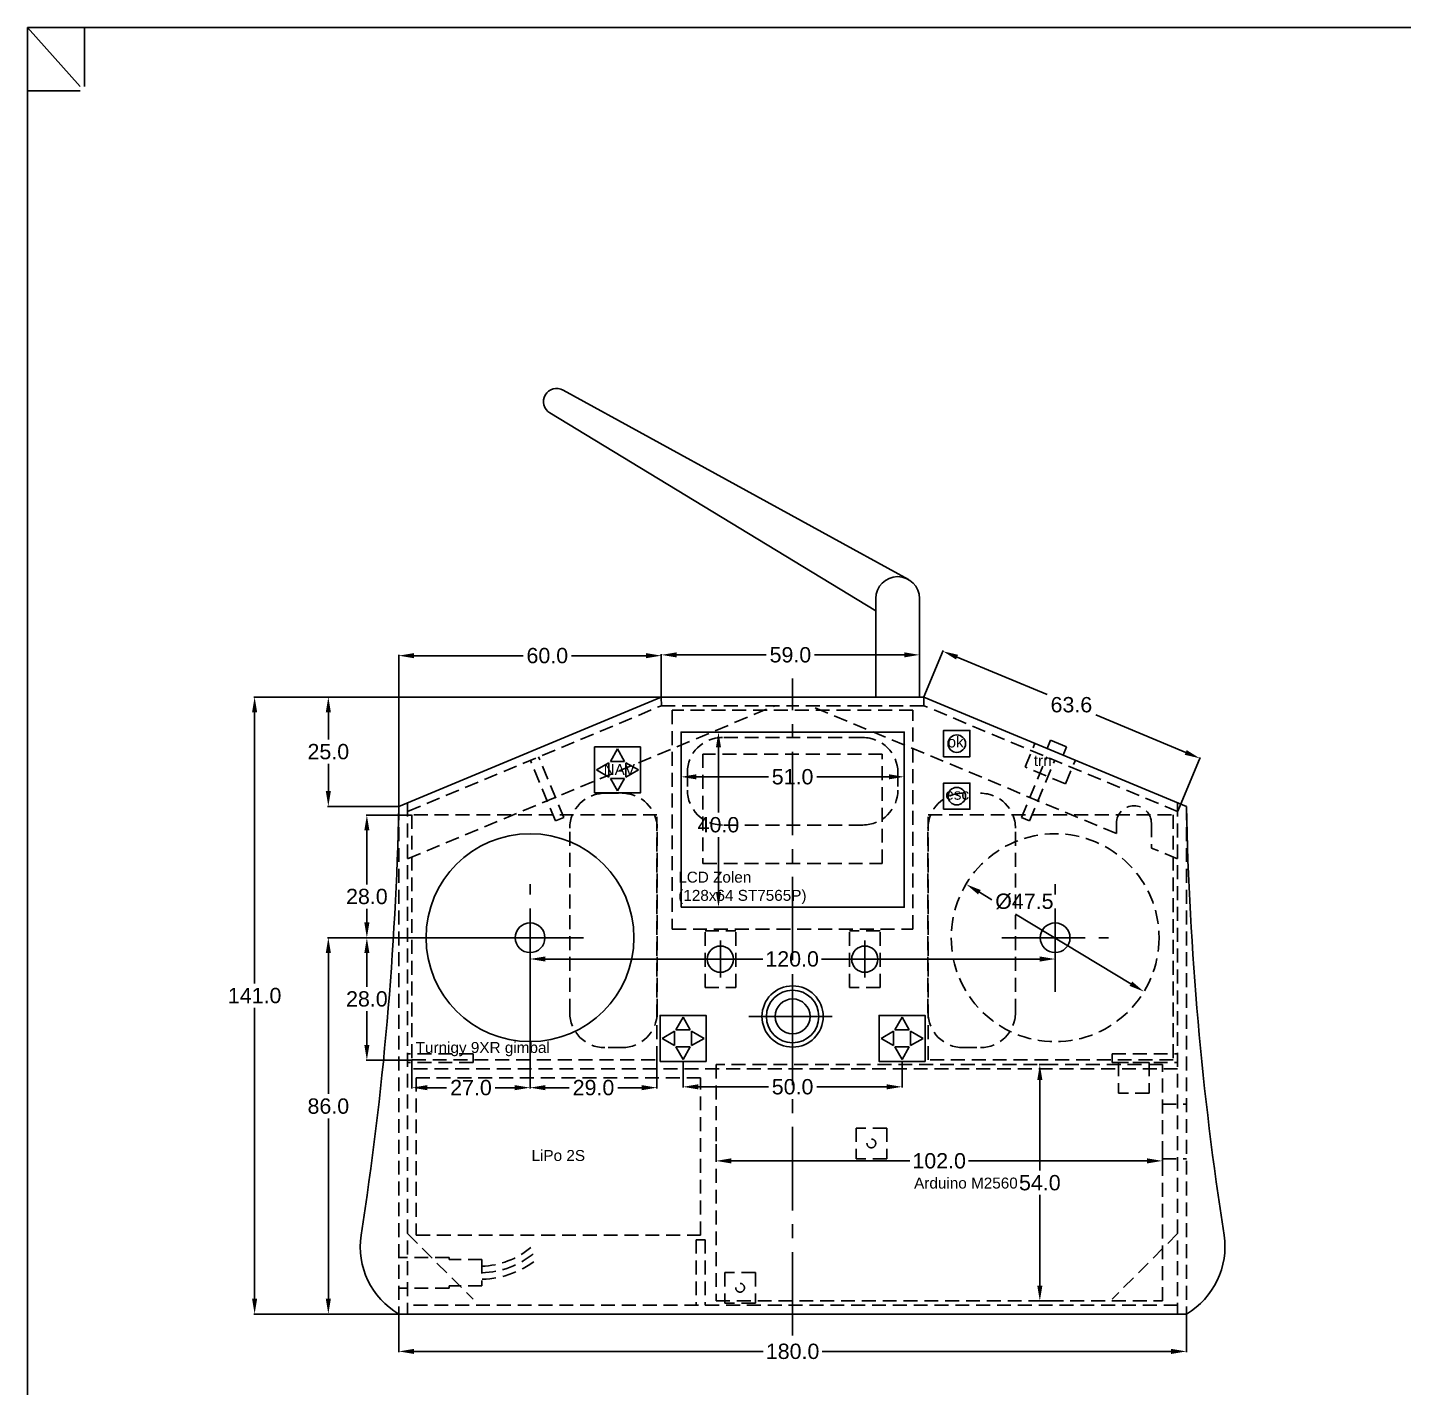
# Model space of a CAD drawing. Extents: x -53 to 1639, y -48 to 546.
# Drawn here: x -52.5 to 261.9, y 235.1 to 545.8 of the extents above; entities that cross this region are included whole.
import ezdxf

# ---------------------------------------------------------------- set-up
doc = ezdxf.new("R2010")
doc.units = 0
doc.linetypes.add('AXES2', pattern=[28.575, 19.05, -3.175, 3.175, -3.175])
doc.linetypes.add('CACHE2', pattern=[4.7625, 3.175, -1.5875])
for name, color, linetype in [('ARETES_CACHÉES', 3, 'CACHE2'), ('AXES', 1, 'AXES2'), ('COMMENTAIRES', 7, 'CONTINUOUS'), ('CONTOURS_EXTERIEURS', 7, 'CONTINUOUS'), ('DIALOGUE', 3, 'CONTINUOUS'), ('DIMENSION', 5, 'CONTINUOUS'), ('HIRONDELLES', 7, 'CONTINUOUS')]:
    doc.layers.add(name, color=color, linetype=linetype)
doc.styles.get("Standard").update_dxf_attribs({"font": 'arial.ttf'})
doc.dimstyles.get("Standard").update_dxf_attribs({"dimtxt": 3.5, "dimasz": 3.5, "dimexe": 0.18, "dimexo": 0.0625, "dimgap": 1, "dimtad": 0, "dimtih": 1, "dimtoh": 1, "dimdec": 1, "dimzin": 0, "dimtxsty": 'STANDARD', "dimcen": 5, "dimazin": 3, "dimtfac": 1, "dimtdec": 4, "dimtofl": 0, "dimtmove": 0, "dimatfit": 3, "dimtolj": 1, "dimtzin": 0})

# ---------------------------------------------------------------- blocks, each defined once
blk = doc.blocks.new('*D168')
at = {"layer": 'DIMENSION', "color": 0}
for p, q in [((91.378743, 392.838509), (-0.824241, 392.838509)), ((-0.644241, 389.338509), (-0.644241, 327.389983)), ((-0.644241, 255.338509), (-0.644241, 321.816483)), ((32.236607, 251.838509), (-0.824241, 251.838509))]:
    blk.add_line(p, q, dxfattribs=at)
for points in [[(-0.060908, 389.338509), (-1.227575, 389.338509), (-0.644241, 392.838509)], [(-1.227575, 255.338509), (-0.060908, 255.338509), (-0.644241, 251.838509)]]:
    blk.add_solid(points, dxfattribs=at)
at = {"layer": 'DIMENSION', "color": 0, "insert": (-0.644241, 324.603233), "char_height": 3.5, "attachment_point": 5}
blk.add_mtext('\\A1;141.0', dxfattribs=at)
blk = doc.blocks.new('*D169')
at = {"layer": 'DIMENSION', "color": 0}
for p, q in [((32.299107, 251.638404), (32.299107, 243.122708)), ((212.299107, 251.776009), (212.299107, 243.122708)), ((35.799107, 243.302708), (115.571357, 243.302708)), ((208.799107, 243.302708), (129.026857, 243.302708))]:
    blk.add_line(p, q, dxfattribs=at)
for points in [[(35.799107, 243.886041), (35.799107, 242.719374), (32.299107, 243.302708)], [(208.799107, 242.719374), (208.799107, 243.886041), (212.299107, 243.302708)]]:
    blk.add_solid(points, dxfattribs=at)
at = {"layer": 'DIMENSION', "color": 0, "insert": (122.299107, 243.302708), "char_height": 3.5, "attachment_point": 5}
blk.add_mtext('\\A1;180.0', dxfattribs=at)
blk = doc.blocks.new('*D170')
at = {"layer": 'DIMENSION', "color": 0}
for p, q in [((62.236607, 337.838509), (16.023906, 337.838509)), ((16.203906, 334.338509), (16.203906, 302.125259)), ((16.203906, 255.338509), (16.203906, 296.551759)), ((27.294728, 251.838509), (16.023906, 251.838509))]:
    blk.add_line(p, q, dxfattribs=at)
for points in [[(16.787239, 334.338509), (15.620573, 334.338509), (16.203906, 337.838509)], [(15.620573, 255.338509), (16.787239, 255.338509), (16.203906, 251.838509)]]:
    blk.add_solid(points, dxfattribs=at)
at = {"layer": 'DIMENSION', "color": 0, "insert": (16.203906, 299.338509), "char_height": 3.5, "attachment_point": 5}
blk.add_mtext('\\A1;86.0', dxfattribs=at)
blk = doc.blocks.new('*D173')
at = {"layer": 'DIMENSION', "color": 0}
for p, q in [((62.299107, 337.776009), (62.299107, 332.788888)), ((182.299107, 337.776009), (182.299107, 332.788888)), ((65.799107, 332.968888), (115.464851, 332.968888)), ((178.799107, 332.968888), (128.920351, 332.968888))]:
    blk.add_line(p, q, dxfattribs=at)
for points in [[(65.799107, 333.552222), (65.799107, 332.385555), (62.299107, 332.968888)], [(178.799107, 332.385555), (178.799107, 333.552222), (182.299107, 332.968888)]]:
    blk.add_solid(points, dxfattribs=at)
at = {"layer": 'DIMENSION', "color": 0, "insert": (122.192601, 332.968888), "char_height": 3.5, "attachment_point": 5}
blk.add_mtext('\\A1;120.0', dxfattribs=at)
blk = doc.blocks.new('*D174')
at = {"layer": 'DIMENSION', "color": 0}
for p, q in [((35.236607, 365.838509), (24.82697, 365.838509)), ((25.00697, 362.338509), (25.00697, 350.025908)), ((25.00697, 341.338509), (25.00697, 344.452408)), ((62.236607, 337.838509), (24.82697, 337.838509))]:
    blk.add_line(p, q, dxfattribs=at)
for points in [[(25.590304, 362.338509), (24.423637, 362.338509), (25.00697, 365.838509)], [(24.423637, 341.338509), (25.590304, 341.338509), (25.00697, 337.838509)]]:
    blk.add_solid(points, dxfattribs=at)
at = {"layer": 'DIMENSION', "color": 0, "insert": (25.00697, 347.239158), "char_height": 3.5, "attachment_point": 5}
blk.add_mtext('\\A1;28.0', dxfattribs=at)
blk = doc.blocks.new('*D176')
at = {"layer": 'DIMENSION', "color": 0}
for p, q in [((62.236607, 337.838509), (24.82697, 337.838509)), ((25.00697, 334.338509), (25.00697, 326.625259)), ((25.00697, 313.338509), (25.00697, 321.051759)), ((35.236607, 309.838509), (24.82697, 309.838509))]:
    blk.add_line(p, q, dxfattribs=at)
for points in [[(25.590304, 334.338509), (24.423637, 334.338509), (25.00697, 337.838509)], [(24.423637, 313.338509), (25.590304, 313.338509), (25.00697, 309.838509)]]:
    blk.add_solid(points, dxfattribs=at)
at = {"layer": 'DIMENSION', "color": 0, "insert": (25.00697, 323.838509), "char_height": 3.5, "attachment_point": 5}
blk.add_mtext('\\A1;28.0', dxfattribs=at)
blk = doc.blocks.new('*D179')
at = {"layer": 'DIMENSION', "color": 0}
for p, q in [((32.299107, 367.901009), (32.299107, 402.462805)), ((35.799107, 402.282805), (60.701234, 402.282805)), ((88.799107, 402.282805), (71.790734, 402.282805)), ((92.299107, 392.901009), (92.299107, 402.462805))]:
    blk.add_line(p, q, dxfattribs=at)
for points in [[(35.799107, 402.866138), (35.799107, 401.699471), (32.299107, 402.282805)], [(88.799107, 401.699471), (88.799107, 402.866138), (92.299107, 402.282805)]]:
    blk.add_solid(points, dxfattribs=at)
at = {"layer": 'DIMENSION', "color": 0, "insert": (66.245984, 402.282805), "char_height": 3.5, "attachment_point": 5}
blk.add_mtext('\\A1;60.0', dxfattribs=at)
blk = doc.blocks.new('*D180')
at = {"layer": 'DIMENSION', "color": 0}
for p, q in [((104.799107, 290.653745), (104.799107, 286.658509)), ((206.799107, 289.673826), (206.799107, 286.658509)), ((108.299107, 286.838509), (149.071357, 286.838509)), ((203.299107, 286.838509), (162.526857, 286.838509))]:
    blk.add_line(p, q, dxfattribs=at)
for points in [[(108.299107, 287.421843), (108.299107, 286.255176), (104.799107, 286.838509)], [(203.299107, 286.255176), (203.299107, 287.421843), (206.799107, 286.838509)]]:
    blk.add_solid(points, dxfattribs=at)
at = {"layer": 'DIMENSION', "color": 0, "insert": (155.799107, 286.838509), "char_height": 3.5, "attachment_point": 5}
blk.add_mtext('\\A1;102.0', dxfattribs=at)
blk = doc.blocks.new('*D181')
at = {"layer": 'DIMENSION', "color": 0}
for p, q in [((181.411586, 308.838509), (178.619107, 308.838509)), ((178.799107, 305.338509), (178.799107, 284.625259)), ((178.799107, 258.338509), (178.799107, 279.051759)), ((182.358842, 254.838509), (178.619107, 254.838509))]:
    blk.add_line(p, q, dxfattribs=at)
for points in [[(179.38244, 305.338509), (178.215774, 305.338509), (178.799107, 308.838509)], [(178.215774, 258.338509), (179.38244, 258.338509), (178.799107, 254.838509)]]:
    blk.add_solid(points, dxfattribs=at)
at = {"layer": 'DIMENSION', "color": 0, "insert": (178.799107, 281.838509), "char_height": 3.5, "attachment_point": 5}
blk.add_mtext('\\A1;54.0', dxfattribs=at)
blk = doc.blocks.new('*D189')
at = {"layer": 'DIMENSION', "color": 0}
for p, q in [((167.814357, 346.522809), (164.985878, 348.230822)), ((173.275313, 343.225142), (199.612336, 327.321197))]:
    blk.add_line(p, q, dxfattribs=at)
for points in [[(165.287417, 348.730173), (164.684338, 347.731471), (161.98977, 350.040059)], [(199.310797, 326.821846), (199.913876, 327.820548), (202.608444, 325.51196)]]:
    blk.add_solid(points, dxfattribs=at)
at = {"layer": 'DIMENSION', "color": 0, "insert": (175.271857, 346.108142), "char_height": 3.5, "attachment_point": 5}
blk.add_mtext('\\A1;{\\Q0;%%c}47.5', dxfattribs=at)
blk = doc.blocks.new('*D190')
at = {"layer": 'DIMENSION', "color": 0}
for p, q in [((91.299107, 309.838509), (91.299107, 303.390218)), ((62.299107, 306.38695), (62.299107, 303.390218)), ((65.799107, 303.570218), (71.235107, 303.570218)), ((87.799107, 303.570218), (82.363107, 303.570218))]:
    blk.add_line(p, q, dxfattribs=at)
for points in [[(65.799107, 304.153552), (65.799107, 302.986885), (62.299107, 303.570218)], [(87.799107, 302.986885), (87.799107, 304.153552), (91.299107, 303.570218)]]:
    blk.add_solid(points, dxfattribs=at)
at = {"layer": 'DIMENSION', "color": 0, "insert": (76.799107, 303.570218), "char_height": 3.5, "attachment_point": 5}
blk.add_mtext('\\A1;29.0', dxfattribs=at)
blk = doc.blocks.new('*D195')
at = {"layer": 'DIMENSION', "color": 0}
for p, q in [((62.299107, 329.546623), (62.299107, 303.390218)), ((35.299107, 309.838509), (35.299107, 303.390218)), ((38.799107, 303.570218), (43.235107, 303.570218)), ((58.799107, 303.570218), (54.363107, 303.570218))]:
    blk.add_line(p, q, dxfattribs=at)
for points in [[(38.799107, 304.153552), (38.799107, 302.986885), (35.299107, 303.570218)], [(58.799107, 302.986885), (58.799107, 304.153552), (62.299107, 303.570218)]]:
    blk.add_solid(points, dxfattribs=at)
at = {"layer": 'DIMENSION', "color": 0, "insert": (48.799107, 303.570218), "char_height": 3.5, "attachment_point": 5}
blk.add_mtext('\\A1;27.0', dxfattribs=at)
blk = doc.blocks.new('*D198')
at = {"layer": 'DIMENSION', "color": 0}
for p, q in [((97.281576, 309.526009), (97.281576, 303.583953)), ((147.316638, 309.526009), (147.316638, 303.583953)), ((100.781576, 303.763953), (116.764857, 303.763953)), ((143.816638, 303.763953), (127.833357, 303.763953))]:
    blk.add_line(p, q, dxfattribs=at)
for points in [[(100.781576, 304.347287), (100.781576, 303.18062), (97.281576, 303.763953)], [(143.816638, 303.18062), (143.816638, 304.347287), (147.316638, 303.763953)]]:
    blk.add_solid(points, dxfattribs=at)
at = {"layer": 'DIMENSION', "color": 0, "insert": (122.299107, 303.763953), "char_height": 3.5, "attachment_point": 5}
blk.add_mtext('\\A1;50.0', dxfattribs=at)
blk = doc.blocks.new('*D200')
at = {"layer": 'DIMENSION', "color": 0}
for p, q in [((92.236607, 392.838509), (16.023906, 392.838509)), ((16.203906, 389.338509), (16.203906, 383.125259)), ((16.203906, 371.338509), (16.203906, 377.551759)), ((32.236607, 367.838509), (16.023906, 367.838509))]:
    blk.add_line(p, q, dxfattribs=at)
for points in [[(16.787239, 389.338509), (15.620573, 389.338509), (16.203906, 392.838509)], [(15.620573, 371.338509), (16.787239, 371.338509), (16.203906, 367.838509)]]:
    blk.add_solid(points, dxfattribs=at)
at = {"layer": 'DIMENSION', "color": 0, "insert": (16.203906, 380.338509), "char_height": 3.5, "attachment_point": 5}
blk.add_mtext('\\A1;25.0', dxfattribs=at)
blk = doc.blocks.new('*D243')
at = {"layer": 'DIMENSION', "color": 0}
for p, q in [((105.293975, 384.80387), (105.176475, 384.80387)), ((105.356475, 381.30387), (105.356475, 366.418989)), ((105.356475, 348.30387), (105.356475, 360.845489)), ((105.293975, 344.80387), (105.176475, 344.80387))]:
    blk.add_line(p, q, dxfattribs=at)
for points in [[(105.939808, 381.30387), (104.773141, 381.30387), (105.356475, 384.80387)], [(104.773141, 348.30387), (105.939808, 348.30387), (105.356475, 344.80387)]]:
    blk.add_solid(points, dxfattribs=at)
at = {"layer": 'DIMENSION', "color": 0, "insert": (105.356475, 363.632239), "char_height": 3.5, "attachment_point": 5}
blk.add_mtext('\\A1;40.0', dxfattribs=at)
blk = doc.blocks.new('*D245')
at = {"layer": 'DIMENSION', "color": 0}
for p, q in [((96.799107, 374.664997), (96.799107, 374.782497)), ((100.299107, 374.602497), (116.764857, 374.602497)), ((144.299107, 374.602497), (127.833357, 374.602497)), ((147.799107, 374.664997), (147.799107, 374.782497))]:
    blk.add_line(p, q, dxfattribs=at)
for points in [[(100.299107, 375.18583), (100.299107, 374.019164), (96.799107, 374.602497)], [(144.299107, 374.019164), (144.299107, 375.18583), (147.799107, 374.602497)]]:
    blk.add_solid(points, dxfattribs=at)
at = {"layer": 'DIMENSION', "color": 0, "insert": (122.299107, 374.602497), "char_height": 3.5, "attachment_point": 5}
blk.add_mtext('\\A1;51.0', dxfattribs=at)
blk = doc.blocks.new('*D282')
at = {"layer": 'DIMENSION', "color": 0}
for p, q in [((152.323146, 392.896202), (156.723487, 403.45702)), ((159.885025, 401.944712), (180.458151, 393.372576)), ((212.134777, 380.173982), (191.561651, 388.746118)), ((210.323146, 366.726066), (215.434777, 378.993982))]:
    blk.add_line(p, q, dxfattribs=at)
for points in [[(160.109384, 402.483174), (159.660666, 401.406251), (156.654256, 403.290866)], [(211.910418, 379.635521), (212.359136, 380.712444), (215.365547, 378.827828)]]:
    blk.add_solid(points, dxfattribs=at)
at = {"layer": 'DIMENSION', "color": 0, "insert": (186.009901, 391.059347), "char_height": 3.5, "attachment_point": 5}
blk.add_mtext('\\A1;63.6', dxfattribs=at)
blk = doc.blocks.new('*D283')
at = {"layer": 'DIMENSION', "color": 0}
for p, q in [((92.299107, 392.963509), (92.299107, 402.642805)), ((151.299107, 392.901009), (151.299107, 402.642805)), ((95.799107, 402.462805), (116.264857, 402.462805)), ((147.799107, 402.462805), (127.333357, 402.462805))]:
    blk.add_line(p, q, dxfattribs=at)
for points in [[(95.799107, 403.046138), (95.799107, 401.879471), (92.299107, 402.462805)], [(147.799107, 401.879471), (147.799107, 403.046138), (151.299107, 402.462805)]]:
    blk.add_solid(points, dxfattribs=at)
at = {"layer": 'DIMENSION', "color": 0, "insert": (121.799107, 402.462805), "char_height": 3.5, "attachment_point": 5}
blk.add_mtext('\\A1;59.0', dxfattribs=at)

msp = doc.modelspace()

# ---------------------------------------------------------------- linework, layer by layer
at = {"layer": 'ARETES_CACHÉES', "linetype": 'CACHE2'}
for p, q in [((34.299107, 366.668374), (92.307433, 390.838509)), ((34.299107, 355.83504), (118.307433, 390.838509)), ((92.307433, 390.838509), (92.299107, 392.838509)), ((92.299107, 390.838509), (122.299107, 390.838509)), ((152.299107, 390.838509), (122.299107, 390.838509)), ((196.299107, 361.668374), (126.290781, 390.838509)), ((152.299107, 392.838509), (152.299107, 390.838509)), ((210.299107, 366.668374), (152.299107, 390.838509)), ((138.353317, 383.582755), (106.244898, 383.582755)), ((68.149424, 364.522672), (62.380193, 378.368826)), ((69.995578, 365.291903), (64.226347, 379.138057)), ((174.602636, 365.291903), (180.371867, 379.138057)), ((176.44879, 364.522672), (182.218021, 378.368826)), ((98.244898, 375.582755), (98.244898, 371.582755)), ((146.353317, 375.582755), (146.353317, 371.582755)), ((34.299107, 368.671843), (34.299107, 251.838509)), ((79.355251, 370.83851), (83.355251, 370.83851)), ((210.299107, 368.671843), (210.299107, 251.838509)), ((32.299107, 367.838509), (32.299107, 251.838509)), ((68.149424, 364.522672), (69.995578, 365.291903)), ((176.44879, 364.522672), (174.602636, 365.291903)), ((212.299107, 367.838509), (212.299107, 251.838509)), ((71.355251, 320.730091), (71.355251, 362.83851)), ((91.355251, 320.730091), (91.355251, 362.83851)), ((138.353317, 363.582755), (106.244898, 363.582755)), ((153.242963, 320.730091), (153.242963, 362.83851)), ((173.242963, 320.730091), (173.242963, 362.83851)), ((196.299107, 364.001707), (196.299107, 361.668374)), ((204.299107, 364.001707), (204.299107, 358.33504)), ((210.299107, 355.83504), (204.299107, 358.33504)), ((49.299107, 311.338509), (34.299107, 311.338509)), ((49.299107, 309.338509), (49.299107, 311.338509)), ((83.355251, 312.730091), (79.355251, 312.730091)), ((161.242963, 312.730091), (165.242963, 312.730091)), ((195.299107, 311.338509), (210.299107, 311.338509)), ((195.299107, 309.338509), (195.299107, 311.338509)), ((49.299107, 309.338509), (34.299107, 309.338509)), ((195.299107, 309.338509), (210.299107, 309.338509)), ((203.799107, 309.338509), (196.799107, 309.338509)), ((196.799107, 309.338509), (196.799107, 302.338509)), ((203.799107, 309.338509), (203.799107, 302.338509)), ((210.299107, 307.838509), (34.299107, 307.838509)), ((203.799107, 302.338509), (196.799107, 302.338509)), ((143.799107, 294.338509), (136.799107, 294.338509)), ((136.799107, 294.338509), (136.799107, 287.338509)), ((143.799107, 294.338509), (143.799107, 287.338509)), ((143.799107, 287.338509), (136.799107, 287.338509)), ((34.299107, 270.238509), (49.299107, 255.238509)), ((100.299107, 268.838509), (100.299107, 253.838509)), ((102.299107, 268.838509), (100.299107, 268.838509)), ((102.299107, 268.838509), (102.299107, 253.838509)), ((210.299107, 270.238509), (195.299107, 255.238509)), ((113.799107, 261.338509), (106.799107, 261.338509)), ((106.799107, 261.338509), (106.799107, 254.338509)), ((113.799107, 261.338509), (113.799107, 254.338509)), ((210.299107, 253.838509), (34.299107, 253.838509)), ((113.799107, 254.338509), (106.799107, 254.338509))]:
    msp.add_line(p, q, dxfattribs=at)
at = {"layer": 'ARETES_CACHÉES', "color": 6, "linetype": 'CACHE2'}
for p, q in [((102.298934, 339.436637), (109.298934, 339.436637)), ((102.298934, 326.436637), (102.298934, 339.436637)), ((109.298934, 326.436637), (109.298934, 339.436637)), ((135.299281, 326.436637), (135.299281, 339.436637)), ((142.299281, 339.436637), (135.299281, 339.436637)), ((142.299281, 326.436637), (142.299281, 339.436637)), ((102.298934, 326.436637), (109.298934, 326.436637)), ((142.299281, 326.436637), (135.299281, 326.436637))]:
    msp.add_line(p, q, dxfattribs=at)
at = {"layer": 'ARETES_CACHÉES', "color": 1, "linetype": 'CACHE2'}
for p, q in [((206.799107, 299.838509), (212.299107, 299.838509)), ((206.799107, 287.338509), (212.299107, 287.338509))]:
    msp.add_line(p, q, dxfattribs=at)
at = {"layer": 'ARETES_CACHÉES', "color": 5, "linetype": 'CACHE2'}
for p, q in [((43.799107, 264.788509), (32.299107, 264.788509)), ((43.799107, 264.788509), (43.799107, 264.288509)), ((51.299107, 264.288509), (43.799107, 264.288509)), ((51.299107, 264.288509), (51.299107, 258.288509)), ((51.299107, 258.288509), (43.799107, 258.288509)), ((43.799107, 258.288509), (43.799107, 257.788509)), ((43.799107, 257.788509), (32.299107, 257.788509))]:
    msp.add_line(p, q, dxfattribs=at)
at = {"layer": 'ARETES_CACHÉES', "color": 6, "linetype": 'CACHE2'}
for points in [[(94.799107, 339.80387), (149.799107, 339.80387), (149.799107, 389.80387), (94.799107, 389.80387)], [(35.299107, 309.901009), (91.299107, 309.901009), (91.299107, 365.901009), (35.299107, 365.901009)], [(209.299107, 309.901009), (153.299107, 309.901009), (153.299107, 365.901009), (209.299107, 365.901009)]]:
    msp.add_lwpolyline(points, close=True, dxfattribs=at)
at = {"layer": 'ARETES_CACHÉES', "color": 1, "linetype": 'CACHE2'}
msp.add_lwpolyline([(104.799107, 254.838509), (206.799107, 254.838509), (206.799107, 308.838509), (104.799107, 308.838509)], close=True, dxfattribs=at)
at = {"layer": 'ARETES_CACHÉES', "color": 5, "linetype": 'CACHE2'}
msp.add_lwpolyline([(101.272321, 305.838509), (36.272321, 305.838509), (36.272321, 269.838509), (101.272321, 269.838509)], close=True, dxfattribs=at)
at = {"layer": 'ARETES_CACHÉES'}
msp.add_circle((182.299107, 337.838509), 23.75, dxfattribs=at)
at = {"layer": 'ARETES_CACHÉES', "linetype": 'CACHE2'}
for centre in [(140.299107, 290.838509), (110.299107, 257.838509)]:
    msp.add_circle(centre, 1, dxfattribs=at)
for centre, radius, start, end in [((106.244898, 375.582755), 8, 90, 180), ((138.353317, 375.582755), 8, 0, 90), ((106.244898, 371.582755), 8, 180, 270), ((138.353317, 371.582755), 8, 270, 0), ((79.355251, 362.83851), 8, 90, 180), ((83.355251, 362.83851), 8, 0, 90), ((161.242963, 362.83851), 8, 90, 180), ((165.242963, 362.83851), 8, 0, 90), ((200.299107, 364.001707), 4, 0, 180), ((79.355251, 320.730091), 8, 180, 270), ((83.355251, 320.730091), 8, 270, 0), ((161.242963, 320.730091), 8, 180, 270), ((165.242963, 320.730091), 8, 270, 0)]:
    msp.add_arc(centre, radius, start, end, dxfattribs=at)
at = {"layer": 'ARETES_CACHÉES', "color": 5, "linetype": 'CACHE2'}
for radius in [18.22539, 19.72539, 21.22539]:
    msp.add_arc((50.744786, 280.99976), radius, 271.610334, 310.09545, dxfattribs=at)
at = {"layer": 'AXES', "linetype": 'AXES2'}
for p, q in [((122.299107, 246.967895), (122.299107, 397.048493)), ((62.299107, 325.494759), (62.299107, 350.057259)), ((182.299107, 325.494759), (182.299107, 350.057259)), ((74.517857, 337.838509), (50.080357, 337.838509)), ((105.798934, 328.710048), (105.798934, 337.163226)), ((138.799281, 328.710048), (138.799281, 337.163226)), ((170.080357, 337.838509), (194.517857, 337.838509)), ((101.572345, 332.936637), (110.025523, 332.936637)), ((134.572692, 332.936637), (143.025869, 332.936637)), ((122.299107, 309.838509), (122.299107, 329.838509)), ((112.299107, 319.838509), (132.299107, 319.838509))]:
    msp.add_line(p, q, dxfattribs=at)
at = {"layer": 'CONTOURS_EXTERIEURS', "color": 3}
for p, q in [((148.799107, 419.668636), (69.856821, 462.936586)), ((141.299107, 412.526795), (66.856821, 457.740433)), ((141.299107, 392.838509), (141.299107, 415.338509)), ((151.299107, 392.838509), (151.299107, 415.338509)), ((180.452953, 381.10774), (181.222184, 382.953894)), ((184.914492, 381.415432), (181.222184, 382.953894)), ((181.222184, 382.953894), (181.222184, 382.953894)), ((184.145261, 379.569279), (184.914492, 381.415432))]:
    msp.add_line(p, q, dxfattribs=at)
at = {"layer": 'CONTOURS_EXTERIEURS'}
for p, q in [((32.299107, 367.838509), (92.299107, 392.838509)), ((92.299107, 392.838509), (122.299107, 392.838509)), ((152.299107, 392.838509), (122.299107, 392.838509)), ((212.299107, 367.838509), (152.299107, 392.838509)), ((212.299107, 251.838509), (32.299107, 251.838509))]:
    msp.add_line(p, q, dxfattribs=at)
at = {"layer": 'CONTOURS_EXTERIEURS', "color": 0}
for points in [[(96.799107, 344.80387), (147.799107, 344.80387), (147.799107, 384.80387), (96.799107, 384.80387)], [(156.816638, 379.186724), (162.816638, 379.186724), (162.816638, 385.186724), (156.816638, 385.186724)], [(156.816638, 367.186724), (162.816638, 367.186724), (162.816638, 373.186724), (156.816638, 373.186724)]]:
    msp.add_lwpolyline(points, close=True, dxfattribs=at)
at = {"layer": 'CONTOURS_EXTERIEURS'}
for points in [[(77.031576, 370.936724), (87.531576, 370.936724), (87.531576, 381.436724), (77.031576, 381.436724)], [(92.031576, 309.588509), (102.531576, 309.588509), (102.531576, 320.088509), (92.031576, 320.088509)], [(152.566638, 309.588509), (142.066638, 309.588509), (142.066638, 320.088509), (152.566638, 320.088509)]]:
    msp.add_lwpolyline(points, close=True, dxfattribs=at)
for centre, radius in [((62.299107, 337.838509), 23.75), ((105.798934, 332.936637), 3), ((138.799281, 332.936637), 3), ((122.299107, 319.838509), 6)]:
    msp.add_circle(centre, radius, dxfattribs=at)
at = {"layer": 'CONTOURS_EXTERIEURS', "color": 3}
for centre, radius, start, end in [((68.356821, 460.338509), 3, 60, 240), ((146.299107, 415.338509), 5, 0, 180)]:
    msp.add_arc(centre, radius, start, end, dxfattribs=at)
at = {"layer": 'CONTOURS_EXTERIEURS'}
for centre, radius, start, end in [((-700.777561, 382.922913), 733.231847, 351.130344, 358.8212), ((945.375776, 382.922913), 733.231847, 181.1788, 188.869656), ((41.433161, 267.274094), 17.935668, 171.684573, 239.384947), ((203.165054, 267.274094), 17.935668, 300.615053, 8.315427)]:
    msp.add_arc(centre, radius, start, end, dxfattribs=at)
at = {"layer": 'DIALOGUE', "color": 3}
for p, q in [((82.281576, 380.997529), (80.648988, 378.12727)), ((82.281576, 380.997529), (83.914164, 378.12727)), ((177.683723, 382.261586), (177.683723, 382.261586)), ((77.470771, 376.186724), (80.341029, 377.819312)), ((80.341029, 377.819312), (80.341029, 376.186724)), ((80.648988, 378.12727), (82.281576, 378.12727)), ((83.914164, 378.12727), (82.281576, 378.12727)), ((87.092381, 376.186724), (84.222123, 377.819312)), ((84.222123, 377.819312), (84.222123, 376.186724)), ((77.470771, 376.186724), (80.341029, 374.554135)), ((80.341029, 374.554135), (80.341029, 376.186724)), ((82.281576, 371.375919), (80.648988, 374.246177)), ((80.648988, 374.246177), (82.281576, 374.246177)), ((82.281576, 371.375919), (83.914164, 374.246177)), ((83.914164, 374.246177), (82.281576, 374.246177)), ((87.092381, 376.186724), (84.222123, 374.554135)), ((84.222123, 374.554135), (84.222123, 376.186724)), ((97.281576, 319.649315), (95.648988, 316.779056)), ((97.281576, 319.649315), (98.914164, 316.779056)), ((147.316638, 319.649315), (145.68405, 316.779056)), ((147.316638, 319.649315), (148.949227, 316.779056)), ((92.470771, 314.838509), (95.341029, 316.471098)), ((92.470771, 314.838509), (95.341029, 313.205921)), ((95.341029, 316.471098), (95.341029, 314.838509)), ((95.341029, 313.205921), (95.341029, 314.838509)), ((95.648988, 316.779056), (97.281576, 316.779056)), ((98.914164, 316.779056), (97.281576, 316.779056)), ((102.092381, 314.838509), (99.222123, 316.471098)), ((99.222123, 316.471098), (99.222123, 314.838509)), ((102.092381, 314.838509), (99.222123, 313.205921)), ((99.222123, 313.205921), (99.222123, 314.838509)), ((142.505833, 314.838509), (145.376091, 316.471098)), ((142.505833, 314.838509), (145.376091, 313.205921)), ((145.376091, 316.471098), (145.376091, 314.838509)), ((145.376091, 313.205921), (145.376091, 314.838509)), ((145.68405, 316.779056), (147.316638, 316.779056)), ((148.949227, 316.779056), (147.316638, 316.779056)), ((152.127443, 314.838509), (149.257185, 316.471098)), ((149.257185, 316.471098), (149.257185, 314.838509)), ((152.127443, 314.838509), (149.257185, 313.205921)), ((149.257185, 313.205921), (149.257185, 314.838509)), ((97.281576, 310.027704), (95.648988, 312.897963)), ((95.648988, 312.897963), (97.281576, 312.897963)), ((97.281576, 310.027704), (98.914164, 312.897963)), ((98.914164, 312.897963), (97.281576, 312.897963)), ((147.316638, 310.027704), (145.68405, 312.897963)), ((145.68405, 312.897963), (147.316638, 312.897963)), ((147.316638, 310.027704), (148.949227, 312.897963)), ((148.949227, 312.897963), (147.316638, 312.897963))]:
    msp.add_line(p, q, dxfattribs=at)
at = {"layer": 'DIALOGUE', "color": 6, "linetype": 'CACHE2'}
for p, q in [((175.43397, 376.862181), (177.683723, 382.261586)), ((184.664739, 373.016027), (186.914492, 378.415432)), ((184.664739, 373.016027), (175.43397, 376.862181)), ((175.43397, 376.862181), (175.43397, 376.862181))]:
    msp.add_line(p, q, dxfattribs=at)
at = {"layer": 'DIALOGUE', "linetype": 'CACHE2'}
msp.add_lwpolyline([(101.799107, 354.80387), (142.799107, 354.80387), (142.799107, 379.80387), (101.799107, 379.80387)], close=True, dxfattribs=at)
at = {"layer": 'DIALOGUE', "color": 3}
for centre, radius in [((159.816638, 382.186724), 2), ((159.816638, 370.186724), 2), ((62.299107, 337.838509), 3.39414), ((182.299107, 337.838509), 3.39414), ((122.299107, 319.838509), 4)]:
    msp.add_circle(centre, radius, dxfattribs=at)
at = {"layer": 'DIALOGUE', "color": 6}
msp.add_circle((122.299107, 319.838509), 7, dxfattribs=at)
at = {"layer": 'HIRONDELLES'}
for p, q in [((-52.544244, 545.814038), (-40.544244, 532.314038)), ((-52.544244, 545.814038), (-52.544244, -48.185962)), ((-52.544244, 545.814038), (788.455756, 545.814038)), ((-39.544244, 545.814038), (-39.544244, 532.314038)), ((-40.544244, 531.314038), (-52.544244, 531.314038))]:
    msp.add_line(p, q, dxfattribs=at)

# ---------------------------------------------------------------- texts
at = {"layer": 'COMMENTAIRES', "insert": (96.169169, 352.929047), "char_height": 2.5, "width": 56.071429, "attachment_point": 1}
msp.add_mtext('LCD Zolen\\P(128x64 ST7565P)', dxfattribs=at)
at = {"layer": 'DIALOGUE', "color": 1, "char_height": 2.5, "attachment_point": 1}
for s, insert, width in [('ok', (157.707555, 383.819034), 9.047619), ('NAV', (79.105441, 377.510049), 9.047619), ('trn', (177.428606, 379.561883), 9.047619), ('esc', (157.20059, 371.866432), 9.047619), ('{\\fArial|b0|i0|c0|p34;Turnigy 9XR gimbal}', (36.158377, 314.002732), 152.176514), ('{\\fArial|b0|i0|c0|p34;Arduino M2560}', (150.070507, 283.02158), 34.754781)]:
    msp.add_mtext(s, dxfattribs=dict(at, insert=insert, width=width))
at = {"layer": 'DIALOGUE', "color": 5, "insert": (62.640833, 289.32711), "char_height": 2.5, "width": 56.25, "attachment_point": 1}
msp.add_mtext('{\\fArial|b0|i0|c0|p34;LiPo 2S}', dxfattribs=at)

# ---------------------------------------------------------------- dimensions: what is measured, and where the dimension line sits
at = {"layer": 'DIMENSION'}
for base, p1, p2, override, picture, middle in [((92.299107, 402.282805), (32.299107, 367.838509), (92.299107, 392.838509), {"dimlfac": 1, "dimtxsty": 'STANDARD', "dimsah": 1, "dimtolj": 1}, '*D179', (66.245984, 402.282805)), ((182.299107, 332.968888), (62.299107, 337.838509), (182.299107, 337.838509), {"dimlfac": 1, "dimtxsty": 'STANDARD', "dimsah": 1, "dimtolj": 1}, '*D173', (122.192601, 332.968888)), ((147.316638, 303.763953), (97.281576, 309.588509), (147.316638, 309.588509), {"dimlfac": 1, "dimtxsty": 'STANDARD', "dimsah": 1, "dimtolj": 1}, '*D198', (122.299107, 303.763953)), ((212.299107, 243.302708), (32.299107, 251.700904), (212.299107, 251.838509), {"dimsah": 1}, '*D169', (122.299107, 243.302708))]:
    dim = msp.add_linear_dim(base=base, p1=p1, p2=p2, dimstyle='STANDARD', override=override, dxfattribs=at)
    dim.commit()
    dim.dimension.update_dxf_attribs({"geometry": picture, "text_midpoint": middle, "dimtype": 160})
for base, p1, p2, override, picture, middle in [((151.299107, 402.462805), (92.299107, 392.901009), (151.299107, 392.838509), {"dimlfac": 1, "dimtxsty": 'STANDARD', "dimsah": 1, "dimtolj": 1}, '*D283', (121.799107, 402.462805)), ((96.799107, 374.602497), (147.799107, 374.602497), (96.799107, 374.602497), {"dimdec": 1, "dimlfac": 1, "dimtxsty": 'STANDARD', "dimsah": 1, "dimtolj": 1}, '*D245', (122.299107, 374.602497)), ((62.299107, 303.570218), (35.299107, 309.901009), (62.299107, 329.609123), {"dimlfac": 1, "dimtxsty": 'STANDARD', "dimsah": 1, "dimtolj": 1}, '*D195', (48.799107, 303.570218)), ((91.299107, 303.570218), (62.299107, 306.44945), (91.299107, 309.901009), {"dimlfac": 1, "dimtxsty": 'STANDARD', "dimsah": 1, "dimtolj": 1}, '*D190', (76.799107, 303.570218)), ((104.799107, 286.838509), (206.799107, 289.736326), (104.799107, 290.716245), {"dimlfac": 1, "dimtxsty": 'STANDARD', "dimsah": 1, "dimtolj": 1}, '*D180', (155.799107, 286.838509))]:
    dim = msp.add_linear_dim(base=base, p1=p1, p2=p2, dimstyle='STANDARD', override=override, dxfattribs=at)
    dim.commit()
    dim.dimension.update_dxf_attribs({"geometry": picture, "text_midpoint": middle})
for base, p1, p2, angle, picture, middle in [((156.654256, 403.290866), (210.299107, 366.668374), (152.299107, 392.838509), 157.380135, '*D282', (186.009901, 391.059347)), ((25.00697, 337.838509), (35.299107, 309.838509), (62.299107, 337.838509), 90, '*D176', (25.00697, 323.838509)), ((178.799107, 308.838509), (182.421342, 254.838509), (181.474086, 308.838509), 90, '*D181', (178.799107, 281.838509))]:
    dim = msp.add_linear_dim(base=base, p1=p1, p2=p2, angle=angle, dimstyle='STANDARD', override={"dimlfac": 1, "dimtxsty": 'STANDARD', "dimsah": 1, "dimtolj": 1}, dxfattribs=at)
    dim.commit()
    dim.dimension.update_dxf_attribs({"geometry": picture, "text_midpoint": middle})
for base, p1, p2, override, picture, middle in [((-0.644241, 392.838509), (32.299107, 251.838509), (91.441243, 392.838509), {"dimlfac": 1, "dimtxsty": 'STANDARD', "dimsah": 1, "dimtolj": 1}, '*D168', (-0.644241, 324.603233)), ((16.203906, 392.838509), (32.299107, 367.838509), (92.299107, 392.838509), {"dimlfac": 1, "dimtxsty": 'STANDARD', "dimsah": 1, "dimtolj": 1}, '*D200', (16.203906, 380.338509)), ((105.356475, 344.80387), (105.356475, 384.80387), (105.356475, 344.80387), {"dimdec": 1, "dimlfac": 1, "dimtxsty": 'STANDARD', "dimsah": 1, "dimtolj": 1}, '*D243', (105.356475, 363.632239)), ((25.00697, 337.838509), (35.299107, 365.838509), (62.299107, 337.838509), {"dimlfac": 1, "dimtxsty": 'STANDARD', "dimsah": 1, "dimtolj": 1}, '*D174', (25.00697, 347.239158)), ((16.203906, 251.838509), (62.299107, 337.838509), (27.357228, 251.838509), {"dimlfac": 1, "dimtxsty": 'STANDARD', "dimsah": 1, "dimtolj": 1}, '*D170', (16.203906, 299.338509))]:
    dim = msp.add_linear_dim(base=base, p1=p1, p2=p2, angle=90, dimstyle='STANDARD', override=override, dxfattribs=at)
    dim.commit()
    dim.dimension.update_dxf_attribs({"geometry": picture, "text_midpoint": middle, "dimtype": 160})
dim = msp.add_diameter_dim_2p(p1=(202.608444, 325.51196), p2=(161.98977, 350.040059), text='{\\Q0;%%c}47.5', dimstyle='STANDARD', override={"dimdec": 1, "dimlfac": 1, "dimtxsty": 'STANDARD', "dimsah": 1, "dimse1": 1, "dimse2": 1, "dimtmove": 2, "dimtolj": 1}, dxfattribs=at)
dim.commit()
dim.dimension.update_dxf_attribs({"geometry": '*D189', "text_midpoint": (175.271857, 346.108142), "dimtype": 163})

doc.saveas('drawing.dxf')
